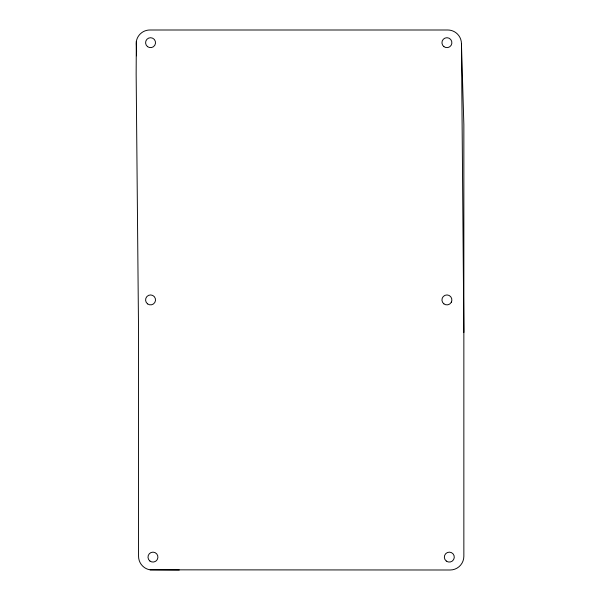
<?xml version="1.0" encoding="UTF-8"?>
<svg xmlns="http://www.w3.org/2000/svg" width="600" height="600" viewBox="0 0 600 600"><rect width="100%" height="100%" fill="white"/><g stroke="black" fill="none" stroke-linecap="round" stroke-linejoin="round"><path stroke-width="0.9" d="M136.32 41.572L136.148 74.108L138.555 332.475L138.555 556.283A13.717 13.717 0 0 0 142.567 565.98L144.203 567.382A13.717 13.717 0 0 0 150.12 569.827L450.135 570A13.717 13.717 0 0 0 463.853 556.283L463.853 124.672L461.445 43.718A13.717 13.717 0 0 0 457.433 34.02L455.798 32.617A13.717 13.717 0 0 0 447.735 30L149.865 30A13.717 13.717 0 0 0 141.803 32.617L140.167 34.02A13.717 13.717 0 0 0 136.32 41.572L136.597 51.675M451.35 302.153L451.665 301.373M136.365 43.252L136.507 55.815M150.12 569.827L179.265 570M463.853 332.475L461.445 43.718M147.54 46.642A4.973 4.973 0 0 0 155.483 43.32A4.973 4.973 0 0 0 148.635 38.1A4.973 4.973 0 0 0 147.54 46.642M149.94 561.06A4.973 4.973 0 0 0 157.882 557.737A4.973 4.973 0 0 0 151.035 552.525A4.973 4.973 0 0 0 149.94 561.06M446.295 561.06A4.973 4.973 0 0 0 454.245 557.737A4.973 4.973 0 0 0 447.39 552.525A4.973 4.973 0 0 0 446.295 561.06M443.895 46.642A4.973 4.973 0 0 0 451.845 43.32A4.973 4.973 0 0 0 444.99 38.1A4.973 4.973 0 0 0 443.895 46.642M147.54 303.87A4.973 4.973 0 0 0 155.483 300.548A4.973 4.973 0 0 0 148.635 295.327A4.973 4.973 0 0 0 147.54 303.87M443.895 303.87A4.973 4.973 0 0 0 451.845 300.548A4.973 4.973 0 0 0 444.99 295.327A4.973 4.973 0 0 0 443.895 303.87"/></g></svg>
